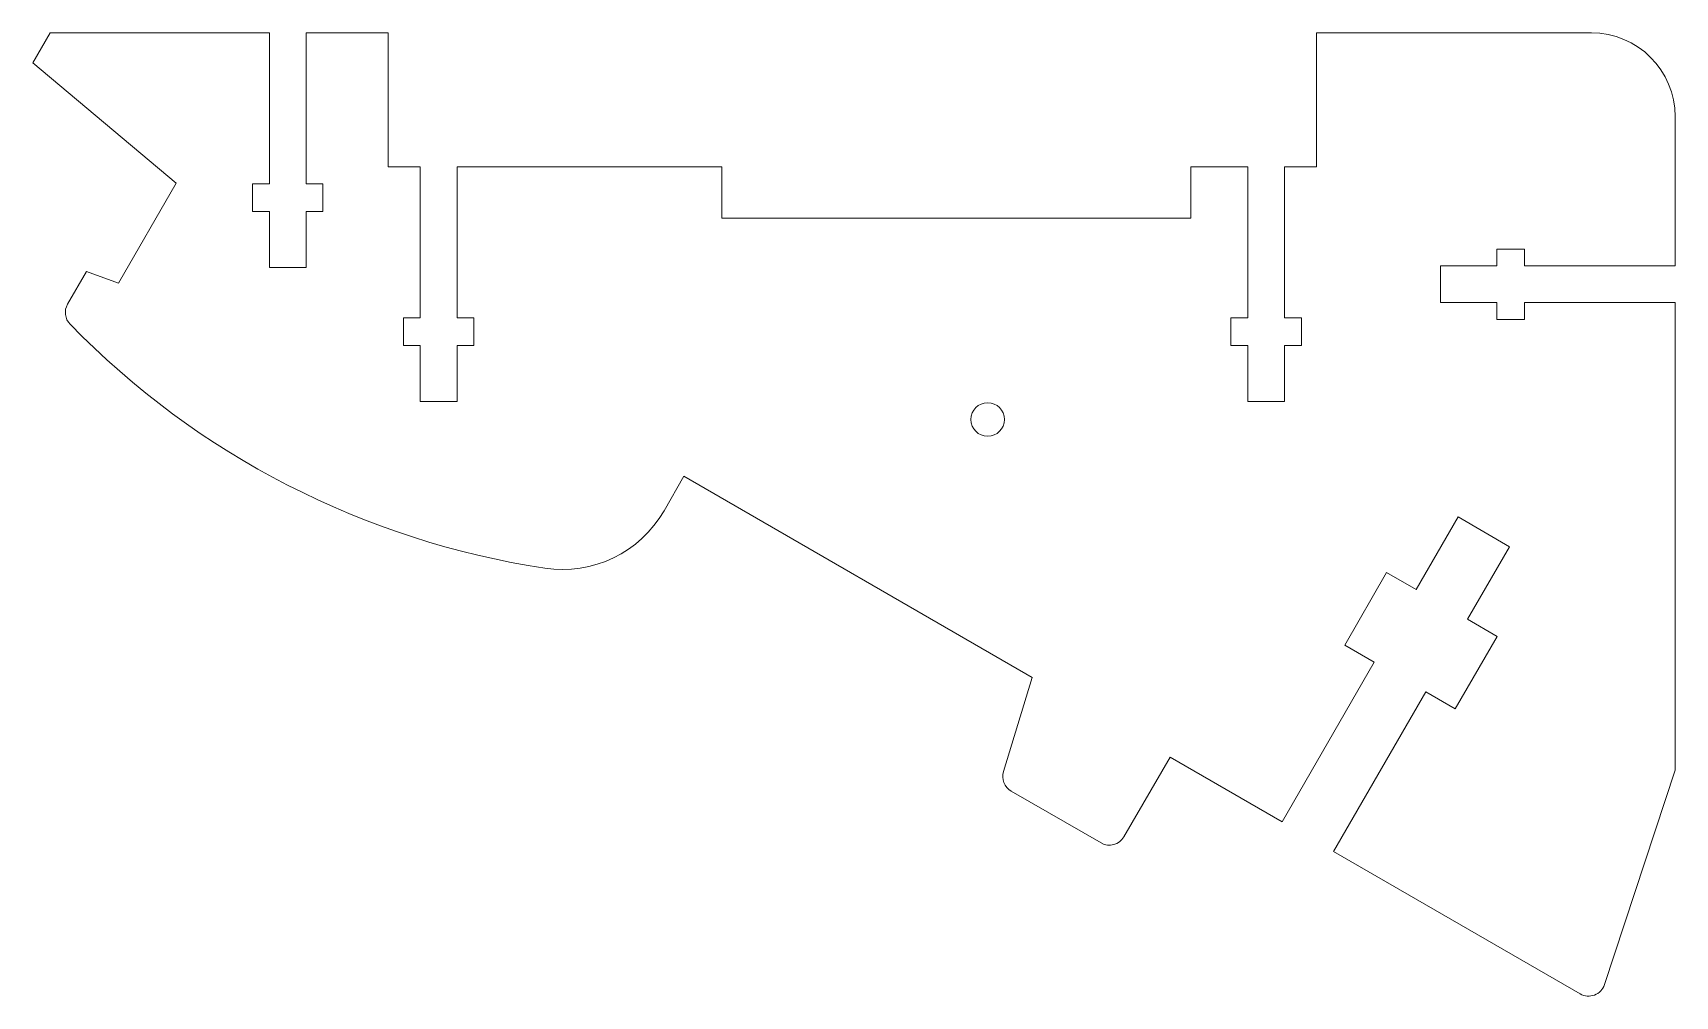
# Model space of a CAD drawing. Header units: millimetres. Extents: x 88.5 to 186.5, y 435.6 to 493.
import ezdxf

# ---------------------------------------------------------------- set-up
doc = ezdxf.new("R2010")
doc.units = ezdxf.units.MM

msp = doc.modelspace()

# ---------------------------------------------------------------- linework, layer by layer
at = {"color": 7, "linetype": 'Continuous', "lineweight": 15}
for p, q in [((89.547, 493.05), (88.517, 491.265)), ((89.547, 493.05), (102.635, 493.05)), ((102.635, 493.05), (102.635, 484.05)), ((104.835, 484.05), (104.835, 493.05)), ((104.835, 493.05), (109.735, 493.05)), ((109.735, 493.05), (109.735, 485.05)), ((165.135, 485.05), (165.135, 493.05)), ((165.135, 493.05), (181.547, 493.05)), ((97.073, 484.086), (88.517, 491.265)), ((186.547, 488.05), (186.547, 479.15)), ((109.735, 485.05), (111.635, 485.05)), ((111.635, 485.05), (111.635, 476.05)), ((113.835, 476.05), (113.835, 485.05)), ((113.835, 485.05), (129.635, 485.05)), ((129.635, 485.05), (129.635, 481.99)), ((157.635, 481.99), (157.635, 485.05)), ((157.635, 485.05), (161.035, 485.05)), ((161.035, 485.05), (161.035, 476.05)), ((163.235, 476.05), (163.235, 485.05)), ((163.235, 485.05), (165.135, 485.05)), ((97.073, 484.086), (93.623, 478.11)), ((102.635, 484.05), (101.635, 484.05)), ((101.635, 484.05), (101.635, 482.399)), ((105.835, 484.05), (104.835, 484.05)), ((105.835, 482.399), (105.835, 484.05)), ((101.635, 482.399), (102.635, 482.399)), ((102.635, 482.399), (102.635, 479.05)), ((104.835, 479.05), (104.835, 482.399)), ((104.835, 482.399), (105.835, 482.399)), ((129.635, 481.99), (157.635, 481.99)), ((177.547, 480.15), (175.896, 480.15)), ((175.896, 480.15), (175.896, 479.15)), ((177.547, 479.15), (177.547, 480.15)), ((91.715, 478.805), (90.591, 476.857)), ((93.623, 478.11), (91.715, 478.805)), ((102.635, 479.05), (104.835, 479.05)), ((175.896, 479.15), (172.547, 479.15)), ((172.547, 479.15), (172.547, 476.95)), ((186.547, 479.15), (177.547, 479.15)), ((172.547, 476.95), (175.896, 476.95)), ((175.896, 476.95), (175.896, 475.95)), ((177.547, 475.95), (177.547, 476.95)), ((177.547, 476.95), (186.547, 476.95)), ((186.547, 476.95), (186.547, 449.05)), ((111.635, 476.05), (110.635, 476.05)), ((110.635, 476.05), (110.635, 474.399)), ((114.835, 476.05), (113.835, 476.05)), ((114.835, 474.399), (114.835, 476.05)), ((161.035, 476.05), (160.035, 476.05)), ((160.035, 476.05), (160.035, 474.399)), ((164.235, 476.05), (163.235, 476.05)), ((164.235, 474.399), (164.235, 476.05)), ((175.896, 475.95), (177.547, 475.95)), ((110.635, 474.399), (111.635, 474.399)), ((111.635, 474.399), (111.635, 471.05)), ((113.835, 471.05), (113.835, 474.399)), ((113.835, 474.399), (114.835, 474.399)), ((160.035, 474.399), (161.035, 474.399)), ((161.035, 474.399), (161.035, 471.05)), ((163.235, 471.05), (163.235, 474.399)), ((163.235, 474.399), (164.235, 474.399)), ((111.635, 471.05), (113.835, 471.05)), ((161.035, 471.05), (163.235, 471.05)), ((126.194, 464.524), (127.384, 466.586)), ((127.384, 466.586), (148.169, 454.586)), ((173.586, 464.16), (171.086, 459.829)), ((176.661, 462.385), (173.586, 464.16)), ((174.161, 458.054), (176.661, 462.385)), ((169.324, 460.847), (166.824, 456.517)), ((171.086, 459.829), (169.324, 460.847)), ((175.923, 457.037), (174.161, 458.054)), ((173.423, 452.707), (175.923, 457.037)), ((166.824, 456.517), (168.586, 455.499)), ((168.586, 455.499), (163.086, 445.973)), ((148.169, 454.586), (146.451, 448.967)), ((166.161, 444.198), (171.661, 453.724)), ((171.661, 453.724), (173.423, 452.707)), ((153.646, 445.072), (156.396, 449.836)), ((156.396, 449.836), (163.086, 445.973)), ((182.329, 436.253), (186.547, 449.05)), ((146.907, 447.808), (152.28, 444.706)), ((166.161, 444.198), (180.879, 435.7))]:
    msp.add_line(p, q, dxfattribs=at)
msp.add_circle((145.509, 469.978), 1, dxfattribs=at)
for centre, radius, start, end in [((181.547, 488.05), 5, 0, 90), ((91.457, 476.357), 1, 150, 224.23756), ((126.563, 510.541), 50, 224.23756, 261.39925), ((120.132, 468.024), 7, 261.39925, 330), ((147.407, 448.674), 1, 163, 240), ((152.78, 445.572), 1, 240, 330), ((181.379, 436.566), 1, 240, 341.75533)]:
    msp.add_arc(centre, radius, start, end, dxfattribs=at)

doc.saveas('drawing.dxf')
